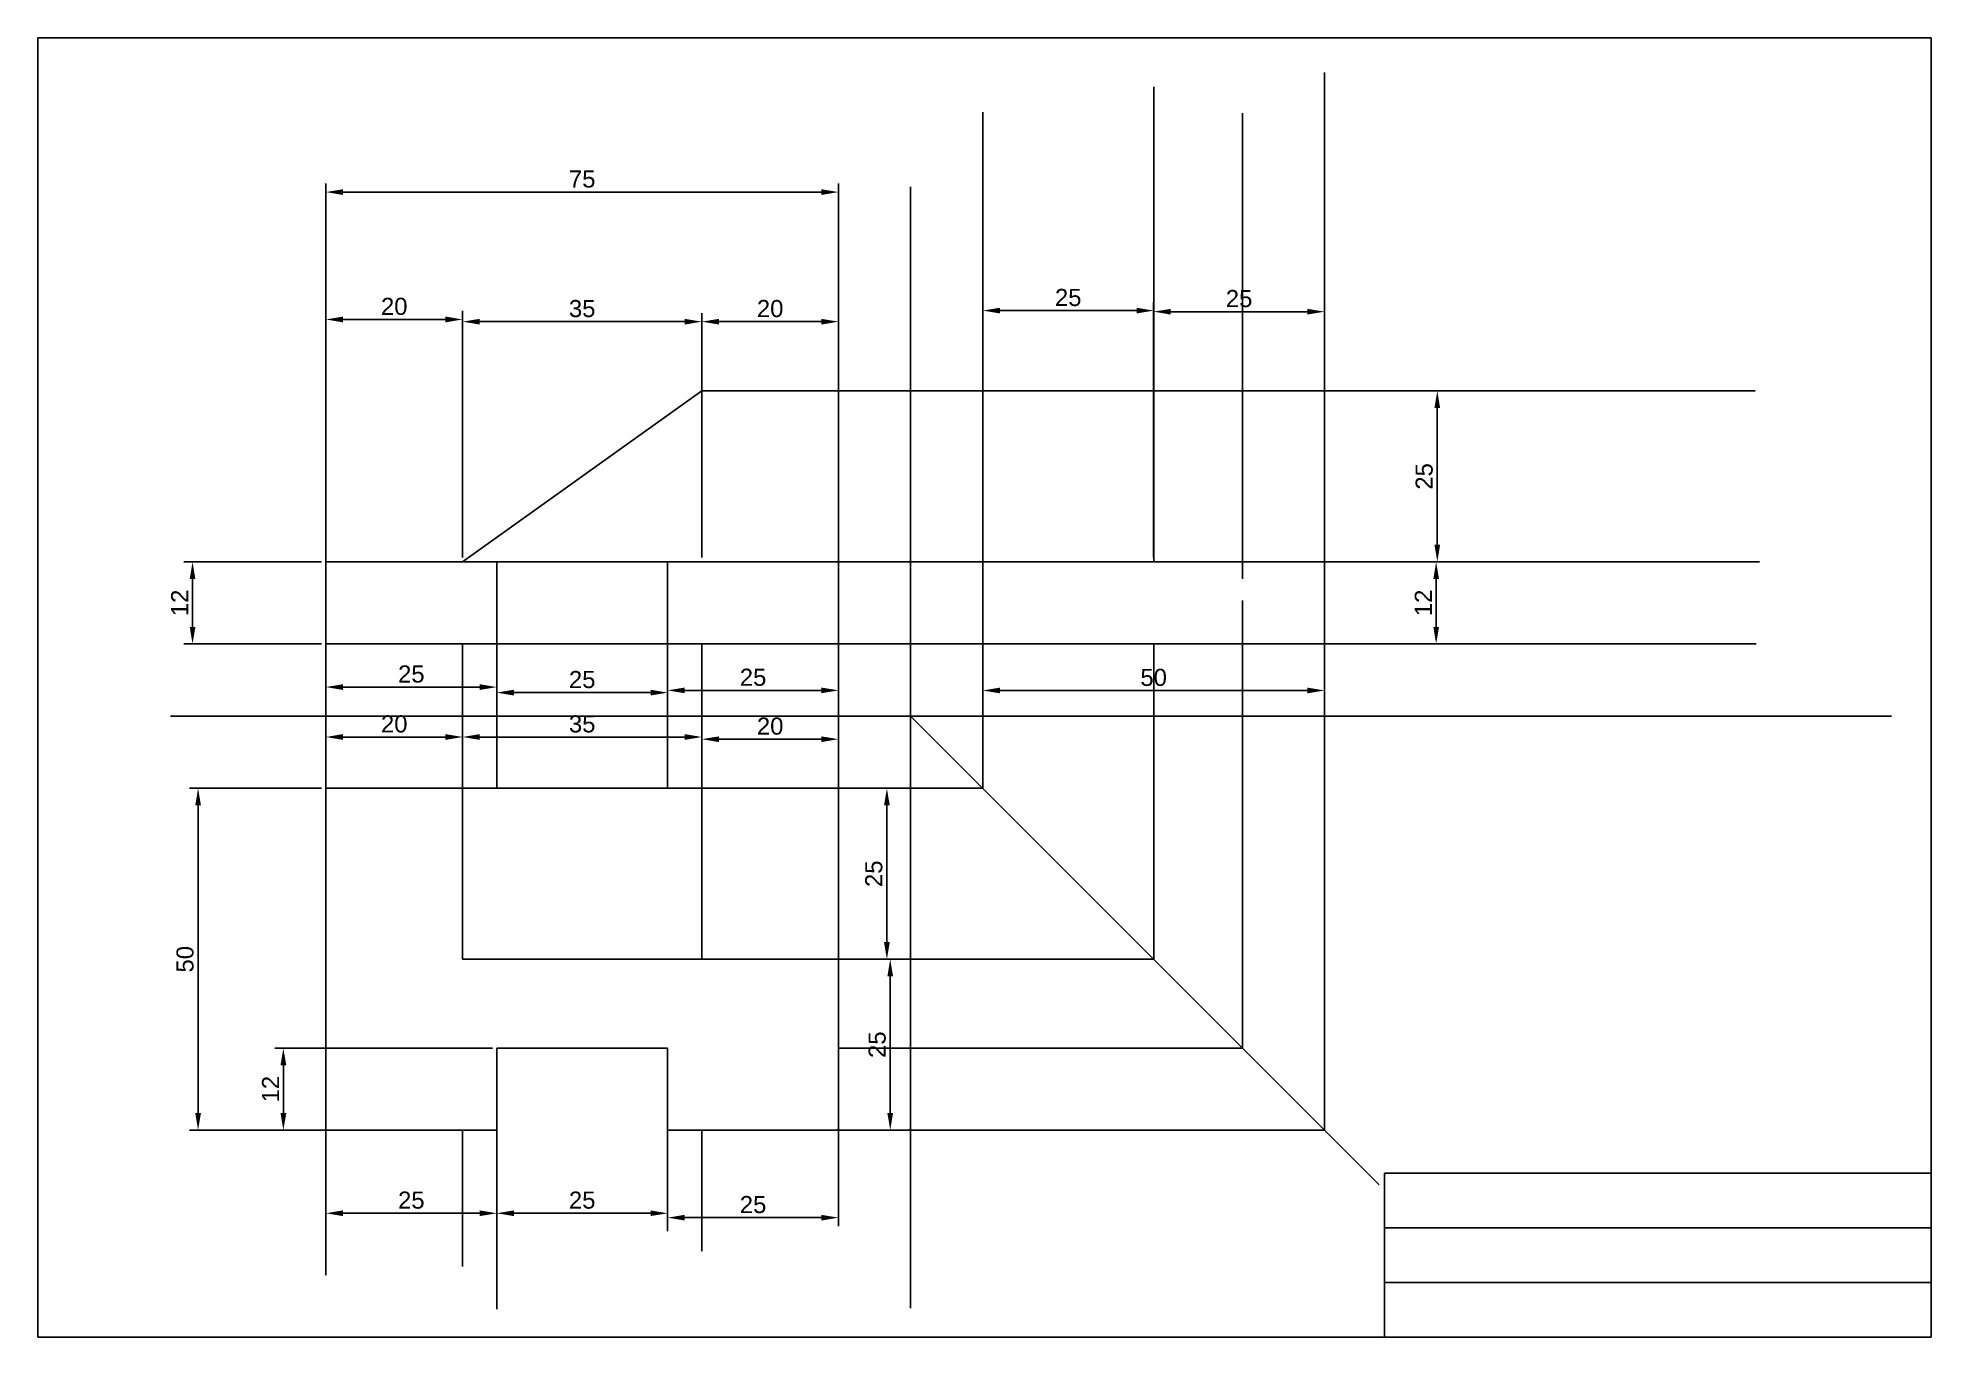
# Model space of a CAD drawing. Header units: millimetres. Extents: x 100 to 377, y 112 to 302.
import ezdxf

# ---------------------------------------------------------------- set-up
doc = ezdxf.new("R2010")
doc.units = ezdxf.units.MM
doc.linetypes.add('HIDDEN', pattern=[9.525, 6.35, -3.175])
doc.layers.add('hidden', color=7, linetype='HIDDEN')
doc.styles.get("Standard").update_dxf_attribs({"font": 'arial.ttf'})
doc.dimstyles.new('ISO-25', dxfattribs={"dimtxt": 2.5, "dimasz": 2.5, "dimexe": 1.25, "dimexo": 0.625, "dimtad": 1, "dimtxsty": 'Standard', "dimcen": 2.5, "dimadec": 0, "dimazin": 0, "dimtfac": 1, "dimtmove": 0, "dimatfit": 3, "dimfxl": 1, "dimarcsym": 0})

# ---------------------------------------------------------------- blocks, each defined once
blk = doc.blocks.new('*D2')
at = {"layer": 'Defpoints', "color": 0, "lineweight": -2, "transparency": 16777216}
for p, q in [((197.42, 250.83), (197.42, 261.59)), ((217.42, 250.83), (217.42, 261.59)), ((199.92, 260.34), (214.92, 260.34))]:
    blk.add_line(p, q, dxfattribs=at)
at = {"layer": 'Defpoints', "color": 0, "transparency": 16777216}
for p in [(217.42, 260.34), (197.42, 250.21), (217.42, 250.21)]:
    blk.add_point(p, dxfattribs=at)
for points in [[(199.92, 260.75), (199.92, 259.92), (197.42, 260.34)], [(214.92, 260.75), (214.92, 259.92), (217.42, 260.34)]]:
    blk.add_solid(points, dxfattribs=at)
at = {"layer": 'Defpoints', "color": 0, "transparency": 16777216, "insert": (207.42, 262.24), "char_height": 2.5, "attachment_point": 5}
blk.add_mtext('20', dxfattribs=at)
blk = doc.blocks.new('*D3')
at = {"layer": 'Defpoints', "color": 0, "lineweight": -2, "transparency": 16777216}
for p, q in [((162.42, 225.83), (162.42, 261.59)), ((197.42, 225.83), (197.42, 261.59)), ((164.92, 260.34), (194.92, 260.34))]:
    blk.add_line(p, q, dxfattribs=at)
at = {"layer": 'Defpoints', "color": 0, "transparency": 16777216}
for p in [(197.42, 260.34), (162.42, 225.21), (197.42, 225.21)]:
    blk.add_point(p, dxfattribs=at)
for points in [[(164.92, 260.75), (164.92, 259.92), (162.42, 260.34)], [(194.92, 260.75), (194.92, 259.92), (197.42, 260.34)]]:
    blk.add_solid(points, dxfattribs=at)
at = {"layer": 'Defpoints', "color": 0, "transparency": 16777216, "insert": (179.92, 262.24), "char_height": 2.5, "attachment_point": 5}
blk.add_mtext('35', dxfattribs=at)
blk = doc.blocks.new('*D4')
at = {"layer": 'Defpoints', "color": 0, "lineweight": -2, "transparency": 16777216}
for p, q in [((142.42, 225.83), (142.42, 261.91)), ((159.92, 260.66), (144.92, 260.66)), ((162.42, 225.83), (162.42, 261.91))]:
    blk.add_line(p, q, dxfattribs=at)
at = {"layer": 'Defpoints', "color": 0, "transparency": 16777216}
for p in [(142.42, 260.66), (142.42, 225.21), (162.42, 225.21)]:
    blk.add_point(p, dxfattribs=at)
for points in [[(144.92, 261.08), (144.92, 260.24), (142.42, 260.66)], [(159.92, 261.08), (159.92, 260.24), (162.42, 260.66)]]:
    blk.add_solid(points, dxfattribs=at)
at = {"layer": 'Defpoints', "color": 0, "transparency": 16777216, "insert": (152.42, 262.56), "char_height": 2.5, "attachment_point": 5}
blk.add_mtext('20', dxfattribs=at)
blk = doc.blocks.new('*D5')
at = {"layer": 'Defpoints', "color": 0, "lineweight": -2, "transparency": 16777216}
for p, q in [((142.42, 213.83), (142.42, 280.54)), ((217.42, 213.83), (217.42, 280.54)), ((144.92, 279.29), (214.92, 279.29))]:
    blk.add_line(p, q, dxfattribs=at)
at = {"layer": 'Defpoints', "color": 0, "transparency": 16777216}
for p in [(217.42, 279.29), (142.42, 213.21), (217.42, 213.21)]:
    blk.add_point(p, dxfattribs=at)
for points in [[(144.92, 279.7), (144.92, 278.87), (142.42, 279.29)], [(214.92, 279.7), (214.92, 278.87), (217.42, 279.29)]]:
    blk.add_solid(points, dxfattribs=at)
at = {"layer": 'Defpoints', "color": 0, "transparency": 16777216, "insert": (179.92, 281.18), "char_height": 2.5, "attachment_point": 5}
blk.add_mtext('75', dxfattribs=at)
blk = doc.blocks.new('*D6')
at = {"color": 0, "lineweight": -2, "transparency": 16777216}
for p, q in [((141.79, 225.21), (121.66, 225.21)), ((122.91, 215.71), (122.91, 222.71)), ((141.79, 213.21), (121.66, 213.21))]:
    blk.add_line(p, q, dxfattribs=at)
at = {"color": 0, "transparency": 16777216}
for points in [[(122.5, 222.71), (123.33, 222.71), (122.91, 225.21)], [(122.5, 215.71), (123.33, 215.71), (122.91, 213.21)]]:
    blk.add_solid(points, dxfattribs=at)
at = {"layer": 'Defpoints', "color": 0, "transparency": 16777216}
for p in [(122.91, 225.21), (142.42, 225.21), (142.42, 213.21)]:
    blk.add_point(p, dxfattribs=at)
at = {"color": 0, "transparency": 16777216, "insert": (121.03, 219.21), "char_height": 2.5, "attachment_point": 5, "rotation": 90}
blk.add_mtext('12', dxfattribs=at)
blk = doc.blocks.new('*D7')
at = {"color": 0, "lineweight": -2, "transparency": 16777216}
for p, q in [((141.79, 192.1), (122.47, 192.1)), ((123.72, 189.6), (123.72, 144.6)), ((141.79, 142.1), (122.47, 142.1))]:
    blk.add_line(p, q, dxfattribs=at)
at = {"color": 0, "transparency": 16777216}
for points in [[(123.31, 189.6), (124.14, 189.6), (123.72, 192.1)], [(123.31, 144.6), (124.14, 144.6), (123.72, 142.1)]]:
    blk.add_solid(points, dxfattribs=at)
at = {"layer": 'Defpoints', "color": 0, "transparency": 16777216}
for p in [(142.42, 192.1), (123.72, 142.1), (142.42, 142.1)]:
    blk.add_point(p, dxfattribs=at)
at = {"color": 0, "transparency": 16777216, "insert": (121.82, 167.1), "char_height": 2.5, "attachment_point": 5, "rotation": 90}
blk.add_mtext('50', dxfattribs=at)
blk = doc.blocks.new('*D8')
at = {"color": 0, "lineweight": -2, "transparency": 16777216}
for p, q in [((142.42, 192.72), (142.42, 200.85)), ((144.92, 199.6), (159.92, 199.6)), ((162.42, 192.72), (162.42, 200.85))]:
    blk.add_line(p, q, dxfattribs=at)
at = {"color": 0, "transparency": 16777216}
for points in [[(144.92, 200.02), (144.92, 199.18), (142.42, 199.6)], [(159.92, 200.02), (159.92, 199.18), (162.42, 199.6)]]:
    blk.add_solid(points, dxfattribs=at)
at = {"layer": 'Defpoints', "color": 0, "transparency": 16777216}
for p in [(162.42, 199.6), (142.42, 192.1), (162.42, 192.1)]:
    blk.add_point(p, dxfattribs=at)
at = {"color": 0, "transparency": 16777216, "insert": (152.42, 201.5), "char_height": 2.5, "attachment_point": 5}
blk.add_mtext('20', dxfattribs=at)
blk = doc.blocks.new('*D9')
at = {"color": 0, "lineweight": -2, "transparency": 16777216}
for p, q in [((162.42, 192.72), (162.42, 200.85)), ((164.92, 199.6), (194.92, 199.6)), ((197.42, 192.72), (197.42, 200.85))]:
    blk.add_line(p, q, dxfattribs=at)
at = {"color": 0, "transparency": 16777216}
for points in [[(164.92, 200.02), (164.92, 199.18), (162.42, 199.6)], [(194.92, 200.02), (194.92, 199.18), (197.42, 199.6)]]:
    blk.add_solid(points, dxfattribs=at)
at = {"layer": 'Defpoints', "color": 0, "transparency": 16777216}
for p in [(197.42, 199.6), (162.42, 192.1), (197.42, 192.1)]:
    blk.add_point(p, dxfattribs=at)
at = {"color": 0, "transparency": 16777216, "insert": (179.92, 201.5), "char_height": 2.5, "attachment_point": 5}
blk.add_mtext('35', dxfattribs=at)
blk = doc.blocks.new('*D10')
at = {"color": 0, "lineweight": -2, "transparency": 16777216}
for p, q in [((197.42, 192.72), (197.42, 200.53)), ((217.42, 192.72), (217.42, 200.53)), ((199.92, 199.28), (214.92, 199.28))]:
    blk.add_line(p, q, dxfattribs=at)
at = {"color": 0, "transparency": 16777216}
for points in [[(199.92, 199.69), (199.92, 198.86), (197.42, 199.28)], [(214.92, 199.69), (214.92, 198.86), (217.42, 199.28)]]:
    blk.add_solid(points, dxfattribs=at)
at = {"layer": 'Defpoints', "color": 0, "transparency": 16777216}
for p in [(217.42, 199.28), (197.42, 192.1), (217.42, 192.1)]:
    blk.add_point(p, dxfattribs=at)
at = {"color": 0, "transparency": 16777216, "insert": (207.42, 201.18), "char_height": 2.5, "attachment_point": 5}
blk.add_mtext('20', dxfattribs=at)
blk = doc.blocks.new('*D11')
at = {"color": 0, "lineweight": -2, "transparency": 16777216}
for p, q in [((218.04, 192.1), (225.75, 192.1)), ((224.5, 189.6), (224.5, 169.6)), ((218.04, 167.1), (225.75, 167.1))]:
    blk.add_line(p, q, dxfattribs=at)
at = {"color": 0, "transparency": 16777216}
for points in [[(224.08, 189.6), (224.92, 189.6), (224.5, 192.1)], [(224.08, 169.6), (224.92, 169.6), (224.5, 167.1)]]:
    blk.add_solid(points, dxfattribs=at)
at = {"layer": 'Defpoints', "color": 0, "transparency": 16777216}
for p in [(217.42, 192.1), (217.42, 167.1), (224.5, 167.1)]:
    blk.add_point(p, dxfattribs=at)
at = {"color": 0, "transparency": 16777216, "insert": (222.6, 179.6), "char_height": 2.5, "attachment_point": 5, "rotation": 90}
blk.add_mtext('25', dxfattribs=at)
blk = doc.blocks.new('*D12')
at = {"color": 0, "lineweight": -2, "transparency": 16777216}
for p, q in [((218.04, 167.1), (226.24, 167.1)), ((224.99, 164.6), (224.99, 144.6)), ((218.04, 142.1), (226.24, 142.1))]:
    blk.add_line(p, q, dxfattribs=at)
at = {"color": 0, "transparency": 16777216}
for points in [[(224.57, 164.6), (225.4, 164.6), (224.99, 167.1)], [(224.57, 144.6), (225.4, 144.6), (224.99, 142.1)]]:
    blk.add_solid(points, dxfattribs=at)
at = {"layer": 'Defpoints', "color": 0, "transparency": 16777216}
for p in [(217.42, 167.1), (217.42, 142.1), (224.99, 142.1)]:
    blk.add_point(p, dxfattribs=at)
at = {"color": 0, "transparency": 16777216, "insert": (223.09, 154.6), "char_height": 2.5, "attachment_point": 5, "rotation": 90}
blk.add_mtext('25', dxfattribs=at)
blk = doc.blocks.new('*D13')
at = {"color": 0, "lineweight": -2, "transparency": 16777216}
for p, q in [((167.42, 153.47), (167.42, 128.7)), ((192.42, 153.47), (192.42, 128.7)), ((169.92, 129.95), (189.92, 129.95))]:
    blk.add_line(p, q, dxfattribs=at)
at = {"color": 0, "transparency": 16777216}
for points in [[(169.92, 130.37), (169.92, 129.54), (167.42, 129.95)], [(189.92, 130.37), (189.92, 129.54), (192.42, 129.95)]]:
    blk.add_solid(points, dxfattribs=at)
at = {"layer": 'Defpoints', "color": 0, "transparency": 16777216}
for p in [(167.42, 154.1), (192.42, 154.1), (192.42, 129.95)]:
    blk.add_point(p, dxfattribs=at)
at = {"color": 0, "transparency": 16777216, "insert": (179.92, 131.86), "char_height": 2.5, "attachment_point": 5}
blk.add_mtext('25', dxfattribs=at)
blk = doc.blocks.new('*D14')
at = {"color": 0, "lineweight": -2, "transparency": 16777216}
for p, q in [((166.79, 154.1), (134.95, 154.1)), ((136.2, 151.6), (136.2, 144.6)), ((166.79, 142.1), (134.95, 142.1))]:
    blk.add_line(p, q, dxfattribs=at)
at = {"color": 0, "transparency": 16777216}
for points in [[(135.78, 151.6), (136.62, 151.6), (136.2, 154.1)], [(135.78, 144.6), (136.62, 144.6), (136.2, 142.1)]]:
    blk.add_solid(points, dxfattribs=at)
at = {"layer": 'Defpoints', "color": 0, "transparency": 16777216}
for p in [(167.42, 154.1), (136.2, 142.1), (167.42, 142.1)]:
    blk.add_point(p, dxfattribs=at)
at = {"color": 0, "transparency": 16777216, "insert": (134.32, 148.1), "char_height": 2.5, "attachment_point": 5, "rotation": 90}
blk.add_mtext('12', dxfattribs=at)
blk = doc.blocks.new('*D15')
at = {"color": 0, "lineweight": -2, "transparency": 16777216}
for p, q in [((192.42, 141.47), (192.42, 128.06)), ((217.42, 141.47), (217.42, 128.06)), ((194.92, 129.31), (214.92, 129.31))]:
    blk.add_line(p, q, dxfattribs=at)
at = {"color": 0, "transparency": 16777216}
for points in [[(194.92, 129.72), (194.92, 128.89), (192.42, 129.31)], [(214.92, 129.72), (214.92, 128.89), (217.42, 129.31)]]:
    blk.add_solid(points, dxfattribs=at)
at = {"layer": 'Defpoints', "color": 0, "transparency": 16777216}
for p in [(192.42, 142.1), (217.42, 142.1), (217.42, 129.31)]:
    blk.add_point(p, dxfattribs=at)
at = {"color": 0, "transparency": 16777216, "insert": (204.92, 131.21), "char_height": 2.5, "attachment_point": 5}
blk.add_mtext('25', dxfattribs=at)
blk = doc.blocks.new('*D16')
at = {"color": 0, "lineweight": -2, "transparency": 16777216}
for p, q in [((142.42, 141.47), (142.42, 128.7)), ((167.42, 141.47), (167.42, 128.7)), ((144.92, 129.95), (164.92, 129.95))]:
    blk.add_line(p, q, dxfattribs=at)
at = {"color": 0, "transparency": 16777216}
for points in [[(144.92, 130.37), (144.92, 129.54), (142.42, 129.95)], [(164.92, 130.37), (164.92, 129.54), (167.42, 129.95)]]:
    blk.add_solid(points, dxfattribs=at)
at = {"layer": 'Defpoints', "color": 0, "transparency": 16777216}
for p in [(142.42, 142.1), (167.42, 142.1), (167.42, 129.95)]:
    blk.add_point(p, dxfattribs=at)
at = {"color": 0, "transparency": 16777216, "insert": (154.92, 131.86), "char_height": 2.5, "attachment_point": 5}
blk.add_mtext('25', dxfattribs=at)
blk = doc.blocks.new('*D17')
at = {"color": 0, "lineweight": -2, "transparency": 16777216}
for p, q in [((238.53, 250.83), (238.53, 263.21)), ((263.53, 250.83), (263.53, 263.21)), ((241.03, 261.96), (261.03, 261.96))]:
    blk.add_line(p, q, dxfattribs=at)
at = {"color": 0, "transparency": 16777216}
for points in [[(241.03, 262.37), (241.03, 261.54), (238.53, 261.96)], [(261.03, 262.37), (261.03, 261.54), (263.53, 261.96)]]:
    blk.add_solid(points, dxfattribs=at)
at = {"layer": 'Defpoints', "color": 0, "transparency": 16777216}
for p in [(263.53, 261.96), (238.53, 250.21), (263.53, 250.21)]:
    blk.add_point(p, dxfattribs=at)
at = {"color": 0, "transparency": 16777216, "insert": (251.03, 263.86), "char_height": 2.5, "attachment_point": 5}
blk.add_mtext('25', dxfattribs=at)
blk = doc.blocks.new('*D18')
at = {"color": 0, "lineweight": -2, "transparency": 16777216}
for p, q in [((264.16, 250.21), (306.28, 250.21)), ((305.03, 247.71), (305.03, 227.71)), ((264.16, 225.21), (306.28, 225.21))]:
    blk.add_line(p, q, dxfattribs=at)
at = {"color": 0, "transparency": 16777216}
for points in [[(304.61, 247.71), (305.44, 247.71), (305.03, 250.21)], [(304.61, 227.71), (305.44, 227.71), (305.03, 225.21)]]:
    blk.add_solid(points, dxfattribs=at)
at = {"layer": 'Defpoints', "color": 0, "transparency": 16777216}
for p in [(263.53, 250.21), (263.53, 225.21), (305.03, 225.21)]:
    blk.add_point(p, dxfattribs=at)
at = {"color": 0, "transparency": 16777216, "insert": (303.12, 237.71), "char_height": 2.5, "attachment_point": 5, "rotation": 90}
blk.add_mtext('25', dxfattribs=at)
blk = doc.blocks.new('*D19')
at = {"color": 0, "lineweight": -2, "transparency": 16777216}
for p, q in [((289.16, 225.21), (306.11, 225.21)), ((304.86, 222.71), (304.86, 215.71)), ((289.16, 213.21), (306.11, 213.21))]:
    blk.add_line(p, q, dxfattribs=at)
at = {"color": 0, "transparency": 16777216}
for points in [[(304.45, 222.71), (305.28, 222.71), (304.86, 225.21)], [(304.45, 215.71), (305.28, 215.71), (304.86, 213.21)]]:
    blk.add_solid(points, dxfattribs=at)
at = {"layer": 'Defpoints', "color": 0, "transparency": 16777216}
for p in [(288.53, 225.21), (288.53, 213.21), (304.86, 213.21)]:
    blk.add_point(p, dxfattribs=at)
at = {"color": 0, "transparency": 16777216, "insert": (302.98, 219.21), "char_height": 2.5, "attachment_point": 5, "rotation": 90}
blk.add_mtext('12', dxfattribs=at)
blk = doc.blocks.new('*D20')
at = {"color": 0, "lineweight": -2, "transparency": 16777216}
for p, q in [((238.53, 212.58), (238.53, 205.15)), ((288.53, 212.58), (288.53, 205.15)), ((241.03, 206.4), (286.03, 206.4))]:
    blk.add_line(p, q, dxfattribs=at)
at = {"color": 0, "transparency": 16777216}
for points in [[(241.03, 206.82), (241.03, 205.99), (238.53, 206.4)], [(286.03, 206.82), (286.03, 205.99), (288.53, 206.4)]]:
    blk.add_solid(points, dxfattribs=at)
at = {"layer": 'Defpoints', "color": 0, "transparency": 16777216}
for p in [(238.53, 213.21), (288.53, 213.21), (288.53, 206.4)]:
    blk.add_point(p, dxfattribs=at)
at = {"color": 0, "transparency": 16777216, "insert": (263.53, 208.3), "char_height": 2.5, "attachment_point": 5}
blk.add_mtext('50', dxfattribs=at)
blk = doc.blocks.new('*D21')
at = {"color": 0, "lineweight": -2, "transparency": 16777216}
for p, q in [((263.53, 225.83), (263.53, 263.05)), ((266.03, 261.8), (286.03, 261.8)), ((288.53, 225.83), (288.53, 263.05))]:
    blk.add_line(p, q, dxfattribs=at)
at = {"color": 0, "transparency": 16777216}
for points in [[(266.03, 262.21), (266.03, 261.38), (263.53, 261.8)], [(286.03, 262.21), (286.03, 261.38), (288.53, 261.8)]]:
    blk.add_solid(points, dxfattribs=at)
at = {"layer": 'Defpoints', "color": 0, "transparency": 16777216}
for p in [(288.53, 261.8), (263.53, 225.21), (288.53, 225.21)]:
    blk.add_point(p, dxfattribs=at)
at = {"color": 0, "transparency": 16777216, "insert": (276.03, 263.7), "char_height": 2.5, "attachment_point": 5}
blk.add_mtext('25', dxfattribs=at)
blk = doc.blocks.new('*D22')
at = {"color": 0, "lineweight": -2, "transparency": 16777216}
for p, q in [((142.42, 212.58), (142.42, 205.65)), ((167.42, 212.58), (167.42, 205.65)), ((144.92, 206.9), (164.92, 206.9))]:
    blk.add_line(p, q, dxfattribs=at)
at = {"color": 0, "transparency": 16777216}
for points in [[(144.92, 207.32), (144.92, 206.48), (142.42, 206.9)], [(164.92, 207.32), (164.92, 206.48), (167.42, 206.9)]]:
    blk.add_solid(points, dxfattribs=at)
at = {"layer": 'Defpoints', "color": 0, "transparency": 16777216}
for p in [(142.42, 213.21), (167.42, 213.21), (167.42, 206.9)]:
    blk.add_point(p, dxfattribs=at)
at = {"color": 0, "transparency": 16777216, "insert": (154.92, 208.8), "char_height": 2.5, "attachment_point": 5}
blk.add_mtext('25', dxfattribs=at)
blk = doc.blocks.new('*D23')
at = {"color": 0, "lineweight": -2, "transparency": 16777216}
for p, q in [((167.42, 212.58), (167.42, 204.84)), ((192.42, 212.58), (192.42, 204.84)), ((169.92, 206.09), (189.92, 206.09))]:
    blk.add_line(p, q, dxfattribs=at)
at = {"color": 0, "transparency": 16777216}
for points in [[(169.92, 206.51), (169.92, 205.67), (167.42, 206.09)], [(189.92, 206.51), (189.92, 205.67), (192.42, 206.09)]]:
    blk.add_solid(points, dxfattribs=at)
at = {"layer": 'Defpoints', "color": 0, "transparency": 16777216}
for p in [(167.42, 213.21), (192.42, 213.21), (192.42, 206.09)]:
    blk.add_point(p, dxfattribs=at)
at = {"color": 0, "transparency": 16777216, "insert": (179.92, 207.99), "char_height": 2.5, "attachment_point": 5}
blk.add_mtext('25', dxfattribs=at)
blk = doc.blocks.new('*D24')
at = {"color": 0, "lineweight": -2, "transparency": 16777216}
for p, q in [((192.42, 212.58), (192.42, 205.17)), ((217.42, 212.58), (217.42, 205.17)), ((194.92, 206.42), (214.92, 206.42))]:
    blk.add_line(p, q, dxfattribs=at)
at = {"color": 0, "transparency": 16777216}
for points in [[(194.92, 206.83), (194.92, 206), (192.42, 206.42)], [(214.92, 206.83), (214.92, 206), (217.42, 206.42)]]:
    blk.add_solid(points, dxfattribs=at)
at = {"layer": 'Defpoints', "color": 0, "transparency": 16777216}
for p in [(192.42, 213.21), (217.42, 213.21), (217.42, 206.42)]:
    blk.add_point(p, dxfattribs=at)
at = {"color": 0, "transparency": 16777216, "insert": (204.92, 208.32), "char_height": 2.5, "attachment_point": 5}
blk.add_mtext('25', dxfattribs=at)

msp = doc.modelspace()

# ---------------------------------------------------------------- linework, layer by layer
for p, q in [((100.281, 301.839), (377.281, 301.839)), ((100.281, 111.839), (100.281, 301.839)), ((377.281, 301.839), (377.281, 111.839)), ((162.419, 225.21), (197.419, 250.21)), ((217.419, 250.21), (197.419, 250.21)), ((217.419, 225.21), (217.419, 250.21)), ((238.534, 225.21), (238.534, 250.21)), ((238.534, 250.21), (263.534, 250.21)), ((263.534, 250.21), (263.534, 225.21)), ((217.419, 225.21), (142.419, 225.21)), ((142.419, 225.21), (142.419, 213.21)), ((217.419, 225.21), (162.419, 225.21)), ((197.419, 225.21), (162.419, 225.21)), ((192.419, 225.21), (167.419, 225.21)), ((167.419, 225.21), (167.419, 213.21)), ((192.419, 213.21), (192.419, 225.21)), ((217.419, 213.21), (217.419, 225.21)), ((238.534, 213.21), (238.534, 225.21)), ((238.534, 225.21), (288.534, 225.21)), ((288.534, 225.21), (288.534, 213.21)), ((142.419, 213.21), (217.419, 213.21)), ((217.419, 213.21), (192.419, 213.21)), ((288.534, 213.21), (238.534, 213.21)), ((217.419, 192.095), (142.419, 192.095)), ((142.419, 192.095), (142.419, 142.095)), ((142.419, 192.095), (142.419, 142.095)), ((217.419, 192.095), (162.419, 192.095)), ((162.419, 192.095), (162.419, 167.095)), ((162.419, 167.095), (162.419, 192.095)), ((217.419, 192.095), (197.419, 192.095)), ((197.419, 192.095), (197.419, 167.095)), ((197.419, 167.095), (197.419, 192.095)), ((217.419, 142.095), (217.419, 192.095)), ((217.419, 142.095), (217.419, 192.095)), ((162.419, 167.095), (217.419, 167.095)), ((167.419, 142.095), (167.419, 154.095)), ((167.419, 154.095), (192.419, 154.095)), ((167.419, 142.095), (167.419, 154.095)), ((192.419, 154.095), (192.419, 142.095)), ((192.419, 142.095), (192.419, 154.095)), ((142.419, 142.095), (167.419, 142.095)), ((192.419, 142.095), (217.419, 142.095)), ((297.281, 127.839), (297.281, 135.839)), ((297.281, 135.839), (377.281, 135.839)), ((377.281, 127.839), (297.281, 127.839)), ((297.281, 119.839), (297.281, 127.839)), ((377.281, 119.839), (377.281, 127.839)), ((297.281, 111.839), (297.281, 119.839)), ((297.281, 119.839), (377.281, 119.839)), ((377.281, 111.839), (100.281, 111.839)), ((377.281, 111.839), (297.281, 111.839))]:
    msp.add_line(p, q)
at = {"color": 6}
for p, q in [((288.534, 142.095), (288.534, 296.782)), ((263.534, 225.21), (263.534, 294.693)), ((238.534, 192.095), (238.534, 290.999)), ((276.534, 225.21), (276.534, 290.838)), ((227.976, 280.076), (227.976, 116.073)), ((217.419, 250.21), (351.542, 250.21)), ((217.419, 225.21), (352.185, 225.21)), ((142.419, 213.21), (142.419, 120.892)), ((162.419, 213.21), (162.419, 167.095)), ((167.419, 213.21), (167.419, 192.095)), ((192.419, 213.21), (192.419, 192.095)), ((197.419, 213.21), (197.419, 167.095)), ((217.419, 213.21), (217.419, 139.642)), ((217.419, 213.21), (227.976, 213.21)), ((227.976, 202.653), (227.976, 213.21)), ((227.976, 213.21), (351.703, 213.21)), ((263.534, 167.095), (263.534, 213.21)), ((276.534, 154.095), (276.534, 213.21)), ((119.675, 202.653), (371.467, 202.653)), ((227.976, 202.653), (296.516, 134.113)), ((217.419, 192.095), (238.534, 192.095)), ((217.419, 167.095), (263.534, 167.095)), ((167.419, 154.095), (167.419, 115.913)), ((192.419, 154.095), (192.419, 127.317)), ((217.419, 154.095), (276.534, 154.095)), ((162.419, 142.095), (162.419, 122.177)), ((197.419, 142.095), (197.419, 124.426)), ((217.419, 142.095), (288.534, 142.095))]:
    msp.add_line(p, q, dxfattribs=at)
at = {"layer": 'hidden', "color": 52, "true_color": 0xc8c92d}
msp.add_line((276.534, 213.21), (276.534, 225.21), dxfattribs=at)

# ---------------------------------------------------------------- dimensions: what is measured, and where the dimension line sits
at = {"color": 52, "true_color": 0xc8c92d}
for base, p1, p2, picture, middle in [((263.534, 261.957), (238.534, 250.21), (263.534, 250.21), '*D17', (251.034, 263.859)), ((288.534, 261.795), (263.534, 225.21), (288.534, 225.21), '*D21', (276.034, 263.697)), ((167.419, 206.901), (142.419, 213.21), (167.419, 213.21), '*D22', (154.919, 208.803)), ((192.419, 206.091), (167.419, 213.21), (192.419, 213.21), '*D23', (179.919, 207.993)), ((217.419, 206.415), (192.419, 213.21), (217.419, 213.21), '*D24', (204.919, 208.317)), ((288.534, 206.403), (238.534, 213.21), (288.534, 213.21), '*D20', (263.534, 208.304)), ((162.419, 199.6), (142.419, 192.095), (162.419, 192.095), '*D8', (152.419, 201.502)), ((197.419, 199.6), (162.419, 192.095), (197.419, 192.095), '*D9', (179.919, 201.502)), ((217.419, 199.276), (197.419, 192.095), (217.419, 192.095), '*D10', (207.419, 201.178)), ((192.419, 129.955), (167.419, 154.095), (192.419, 154.095), '*D13', (179.919, 131.856)), ((167.419, 129.955), (142.419, 142.095), (167.419, 142.095), '*D16', (154.919, 131.856)), ((217.419, 129.307), (192.419, 142.095), (217.419, 142.095), '*D15', (204.919, 131.208))]:
    dim = msp.add_linear_dim(base=base, p1=p1, p2=p2, dimstyle='ISO-25', dxfattribs=at)
    dim.commit()
    dim.dimension.update_dxf_attribs({"geometry": picture, "text_midpoint": middle})
for base, p1, p2, picture, middle in [((305.025, 225.21), (263.534, 250.21), (263.534, 225.21), '*D18', (303.124, 237.71)), ((122.914, 225.21), (142.419, 213.21), (142.419, 225.21), '*D6', (121.033, 219.21)), ((304.863, 213.21), (288.534, 225.21), (288.534, 213.21), '*D19', (302.983, 219.21)), ((123.724, 142.095), (142.419, 192.095), (142.419, 142.095), '*D7', (121.822, 167.095)), ((224.501, 167.095), (217.419, 192.095), (217.419, 167.095), '*D11', (222.599, 179.595)), ((224.987, 142.095), (217.419, 167.095), (217.419, 142.095), '*D12', (223.085, 154.595)), ((136.199, 142.095), (167.419, 154.095), (167.419, 142.095), '*D14', (134.319, 148.095))]:
    dim = msp.add_linear_dim(base=base, p1=p1, p2=p2, angle=90, dimstyle='ISO-25', dxfattribs=at)
    dim.commit()
    dim.dimension.update_dxf_attribs({"geometry": picture, "text_midpoint": middle})
at = {"layer": 'Defpoints', "color": 52, "true_color": 0xc8c92d}
for base, p1, p2, picture, middle in [((217.419, 279.288), (142.419, 213.21), (217.419, 213.21), '*D5', (179.919, 281.184)), ((142.419, 260.662), (162.419, 225.21), (142.419, 225.21), '*D4', (152.419, 262.563)), ((197.419, 260.338), (162.419, 225.21), (197.419, 225.21), '*D3', (179.919, 262.24)), ((217.419, 260.338), (197.419, 250.21), (217.419, 250.21), '*D2', (207.419, 262.239))]:
    dim = msp.add_linear_dim(base=base, p1=p1, p2=p2, dimstyle='ISO-25', dxfattribs=at)
    dim.commit()
    dim.dimension.update_dxf_attribs({"geometry": picture, "text_midpoint": middle})

doc.saveas('drawing.dxf')
